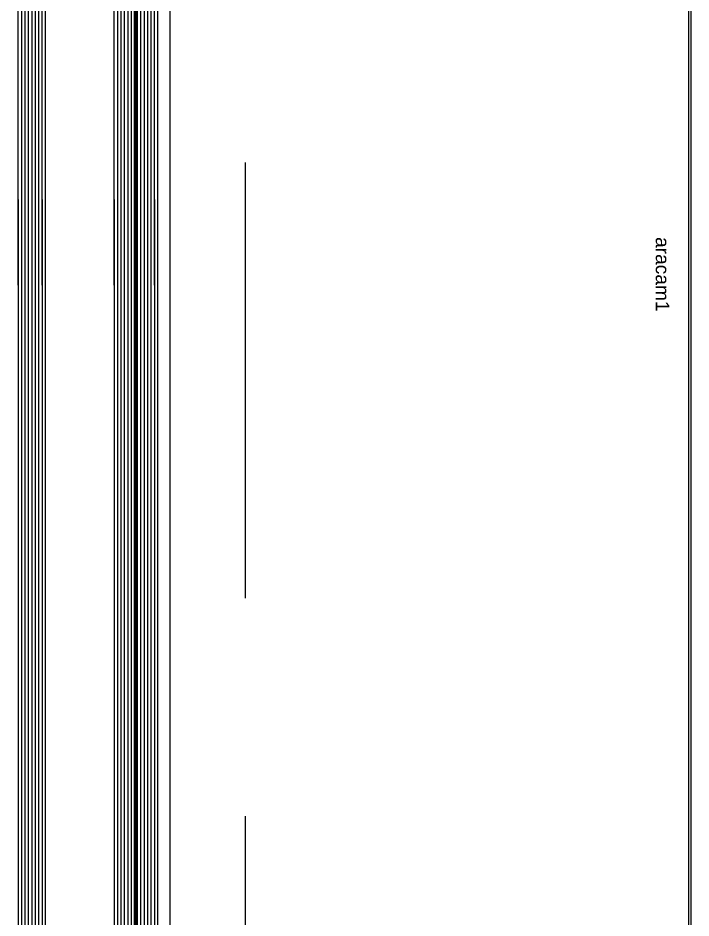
# Model space of a CAD drawing. Header units: inches. Extents: x -772 to 6765, y -813 to 4093.
# Drawn here: x -66.63 to -47, y 3203.68 to 3229.92 of the extents above; entities that cross this region are included whole.
import ezdxf

# ---------------------------------------------------------------- set-up
doc = ezdxf.new("R2010")
doc.units = ezdxf.units.IN
doc.header["$MEASUREMENT"] = 0
doc.linetypes.add('HIDDEN2', pattern=[0.1875, 0.125, -0.0625])
doc.linetypes.add('HIDDENX2', pattern=[19.05, 12.7, -6.35])
for name, color, linetype in [('aksoy_bant', 1, 'Continuous'), ('aksoy_block', 7, 'Continuous'), ('aksoy_detaytarama', 252, 'Continuous'), ('aksoy_kapali', 3, 'Continuous'), ('aksoy_silikon', 1, 'Continuous'), ('H_FAC_Cam', 153, 'Continuous'), ('H_FAC_Giydirme', 100, 'Continuous'), ('H_GEN_Greyscale1', 251, 'Continuous'), ('H_STR_BetonarmeIz', 135, 'HIDDENX2')]:
    doc.layers.add(name, color=color, linetype=linetype)
doc.styles.get("Standard").update_dxf_attribs({"font": 'arial.ttf'})

# ---------------------------------------------------------------- blocks, each defined once
blk = doc.blocks.new('c1(8 20 12) silikon')
at = {"layer": 'aksoy_detaytarama'}
h = blk.add_hatch(dxfattribs=at)
h.set_pattern_fill('DOTS', color=256, scale=0.3)
h.set_pattern_definition([(0, (-3382.41547, -5313.1591), (0.238125, 0.47625), [0, -0.47625])])
h.paths.add_polyline_path([(-45.17, -13.05), (-45.17, -11.05), (-34.37, -11.05), (-31.89, 5.82), (-31.89, 6.95), (-25.89, 6.95), (-25.89, -13.05)])
at = {"layer": 'aksoy_bant'}
for points in [[(-23.72, 6.95), (-19.19, 6.95), (-19.19, 6.7), (-23.72, 6.7)], [(-23.72, -12.8), (-19.19, -12.8), (-19.19, -13.05), (-23.72, -13.05)]]:
    blk.add_lwpolyline(points, close=True, dxfattribs=at)
at = {"layer": 'aksoy_detaytarama'}
for p, q in [((-46.17, 18.71), (103.83, 18.71)), ((-46.17, 17.71), (103.83, 17.71)), ((-46.17, 16.71), (103.83, 16.71)), ((-46.17, 15.71), (103.83, 15.71)), ((-46.17, 14.71), (103.83, 14.71)), ((-46.17, 11.95), (103.83, 11.95)), ((-46.17, 10.95), (103.83, 10.95)), ((-46.17, 9.95), (103.83, 9.95)), ((-46.17, 8.95), (103.83, 8.95)), ((-46.17, 7.95), (103.83, 7.95)), ((-46.17, -14.05), (103.83, -14.05)), ((-46.17, -15.05), (103.83, -15.05)), ((-46.17, -16.05), (103.83, -16.05)), ((-46.17, -17.05), (103.83, -17.05)), ((-46.17, -18.05), (103.83, -18.05)), ((-46.17, -19.05), (103.83, -19.05)), ((-46.17, -20.05), (103.83, -20.05))]:
    blk.add_line(p, q, dxfattribs=at)
at = {"layer": 'aksoy_detaytarama', "linetype": 'HIDDEN2', "const_width": 0.76}
blk.add_lwpolyline([(103.83, 13.33), (-45.17, 13.33)], dxfattribs=at)
at = {"layer": 'aksoy_silikon'}
blk.add_lwpolyline([(-45.17, -13.05), (-45.17, -11.05), (-34.37, -11.05), (-31.89, 5.82), (-31.89, 6.95), (-25.89, 6.95), (-25.89, -13.05)], close=True, dxfattribs=at)
at = {"layer": 'H_FAC_Cam'}
for points in [[(103.83, 19.71), (-45.17, 19.71), (-46.17, 18.71), (-46.17, 14.71), (-45.17, 13.71), (103.83, 13.71)], [(103.83, 12.95), (-45.17, 12.95), (-46.17, 11.95), (-46.17, 7.95), (-45.17, 6.95), (103.83, 6.95)], [(103.83, -13.05), (-45.17, -13.05), (-46.17, -14.05), (-46.17, -20.05), (-45.17, -21.05), (103.83, -21.05)]]:
    blk.add_lwpolyline(points, dxfattribs=at)
at = {"layer": 'H_FAC_Giydirme', "ltscale": 10}
for points in [[(-19.19, 6.7), (-23.72, 6.7, 0.198912), (-24, 6.58), (-25.77, 4.82, 0.198912), (-25.89, 4.53), (-25.89, -10.63, 0.198912), (-25.77, -10.92), (-24, -12.68, 0.198912), (-23.72, -12.8), (-19.19, -12.8, 0.414214), (-18.89, -12.5), (-18.89, 6.4, 0.414214)], [(-24.69, 4.48, 0.198912), (-24.99, 3.77), (-24.99, -9.87, 0.198912), (-24.69, -10.58), (-23.77, -11.51, 0.198912), (-23.06, -11.8), (-20.69, -11.8, 0.414214), (-20.19, -11.3), (-20.19, 5.2, 0.414214), (-20.69, 5.7), (-23.06, 5.7, 0.198912), (-23.77, 5.41)]]:
    blk.add_lwpolyline(points, format="xyb", close=True, dxfattribs=at)
at = {"layer": 'aksoy_kapali', "ltscale": 0.5}
blk.add_text('C1', height=2, dxfattribs=at).set_placement((-16.99, 3.14))
blk = doc.blocks.new('dt-p117a')
at = {"layer": 'H_GEN_Greyscale1'}
blk.add_line((-28.55, -193), (-160, -193), dxfattribs=at)
blk.add_lwpolyline([(-160, -41.65), (-25.5, -41.65), (-25.5, -187.5)], dxfattribs=at)
at = {"layer": 'aksoy_block', "xscale": -1}
blk.add_blockref('c1(8 20 12) silikon', (-56.17, -216.21), dxfattribs=at)
blk = doc.blocks.new('*U213')
at = {"layer": 'aksoy_detaytarama'}
for p, q in [((-88.68, -118.76), (653.82, -118.76)), ((-88.68, -119.76), (653.82, -119.76)), ((-88.68, -120.76), (653.82, -120.76)), ((-88.68, -121.76), (653.82, -121.76)), ((-88.68, -122.76), (653.82, -122.76)), ((-88.68, -125.52), (653.82, -125.52)), ((-88.68, -126.52), (653.82, -126.52)), ((-88.68, -127.52), (653.82, -127.52)), ((-88.68, -128.52), (653.82, -128.52)), ((-88.68, -129.52), (653.82, -129.52)), ((-88.68, -151.52), (653.82, -151.52)), ((-88.68, -152.52), (653.82, -152.52)), ((-88.68, -153.52), (653.82, -153.52)), ((-88.68, -154.52), (653.82, -154.52)), ((-88.68, -155.52), (653.82, -155.52)), ((-88.68, -156.52), (653.82, -156.52)), ((-88.68, -157.52), (653.82, -157.52))]:
    blk.add_line(p, q, dxfattribs=at)
at = {"layer": 'aksoy_detaytarama', "linetype": 'HIDDEN2', "const_width": 0.76}
blk.add_lwpolyline([(653.82, -124.14), (-88.68, -124.14)], dxfattribs=at)
at = {"layer": 'H_FAC_Cam'}
for points in [[(653.82, -117.76), (-88.68, -117.76)], [(-88.68, -123.76), (653.82, -123.76)], [(653.82, -124.52), (-88.68, -124.52)], [(-88.68, -130.52), (653.82, -130.52)], [(653.82, -150.52), (-88.68, -150.52)], [(-88.68, -158.52), (653.82, -158.52)]]:
    blk.add_lwpolyline(points, dxfattribs=at)
at = {"layer": 'H_GEN_Greyscale1'}
blk.add_line((-88.68, -114.26), (653.82, -114.26), dxfattribs=at)
blk.add_lwpolyline([(653.82, 37.09), (-88.68, 37.09)], dxfattribs=at)
at = {"layer": 'aksoy_kapali', "ltscale": 0.5}
blk.add_text('aracam1', height=4, dxfattribs=at).set_placement((-77.75, 27.47))

msp = doc.modelspace()

# ---------------------------------------------------------------- linework, layer by layer
at = {"layer": 'H_GEN_Greyscale1'}
msp.add_line((-47, 2714.375), (-47, 3235.625), dxfattribs=at)
at = {"layer": 'H_STR_BetonarmeIz'}
msp.add_line((-60, 3340), (-60, 3000), dxfattribs=at)

# ---------------------------------------------------------------- block references
at = {"layer": 'aksoy_block', "lineweight": 5, "xscale": -0.1, "yscale": 0.1, "zscale": 0.1, "rotation": 270}
msp.add_blockref('dt-p117a', (-42.902, 3238.125), dxfattribs=at)
at = {"layer": 'aksoy_block', "xscale": 0.1, "yscale": 0.1, "zscale": 0.1, "rotation": 270}
msp.add_blockref('*U213', (-50.775, 3215.757), dxfattribs=at)

doc.saveas('drawing.dxf')
